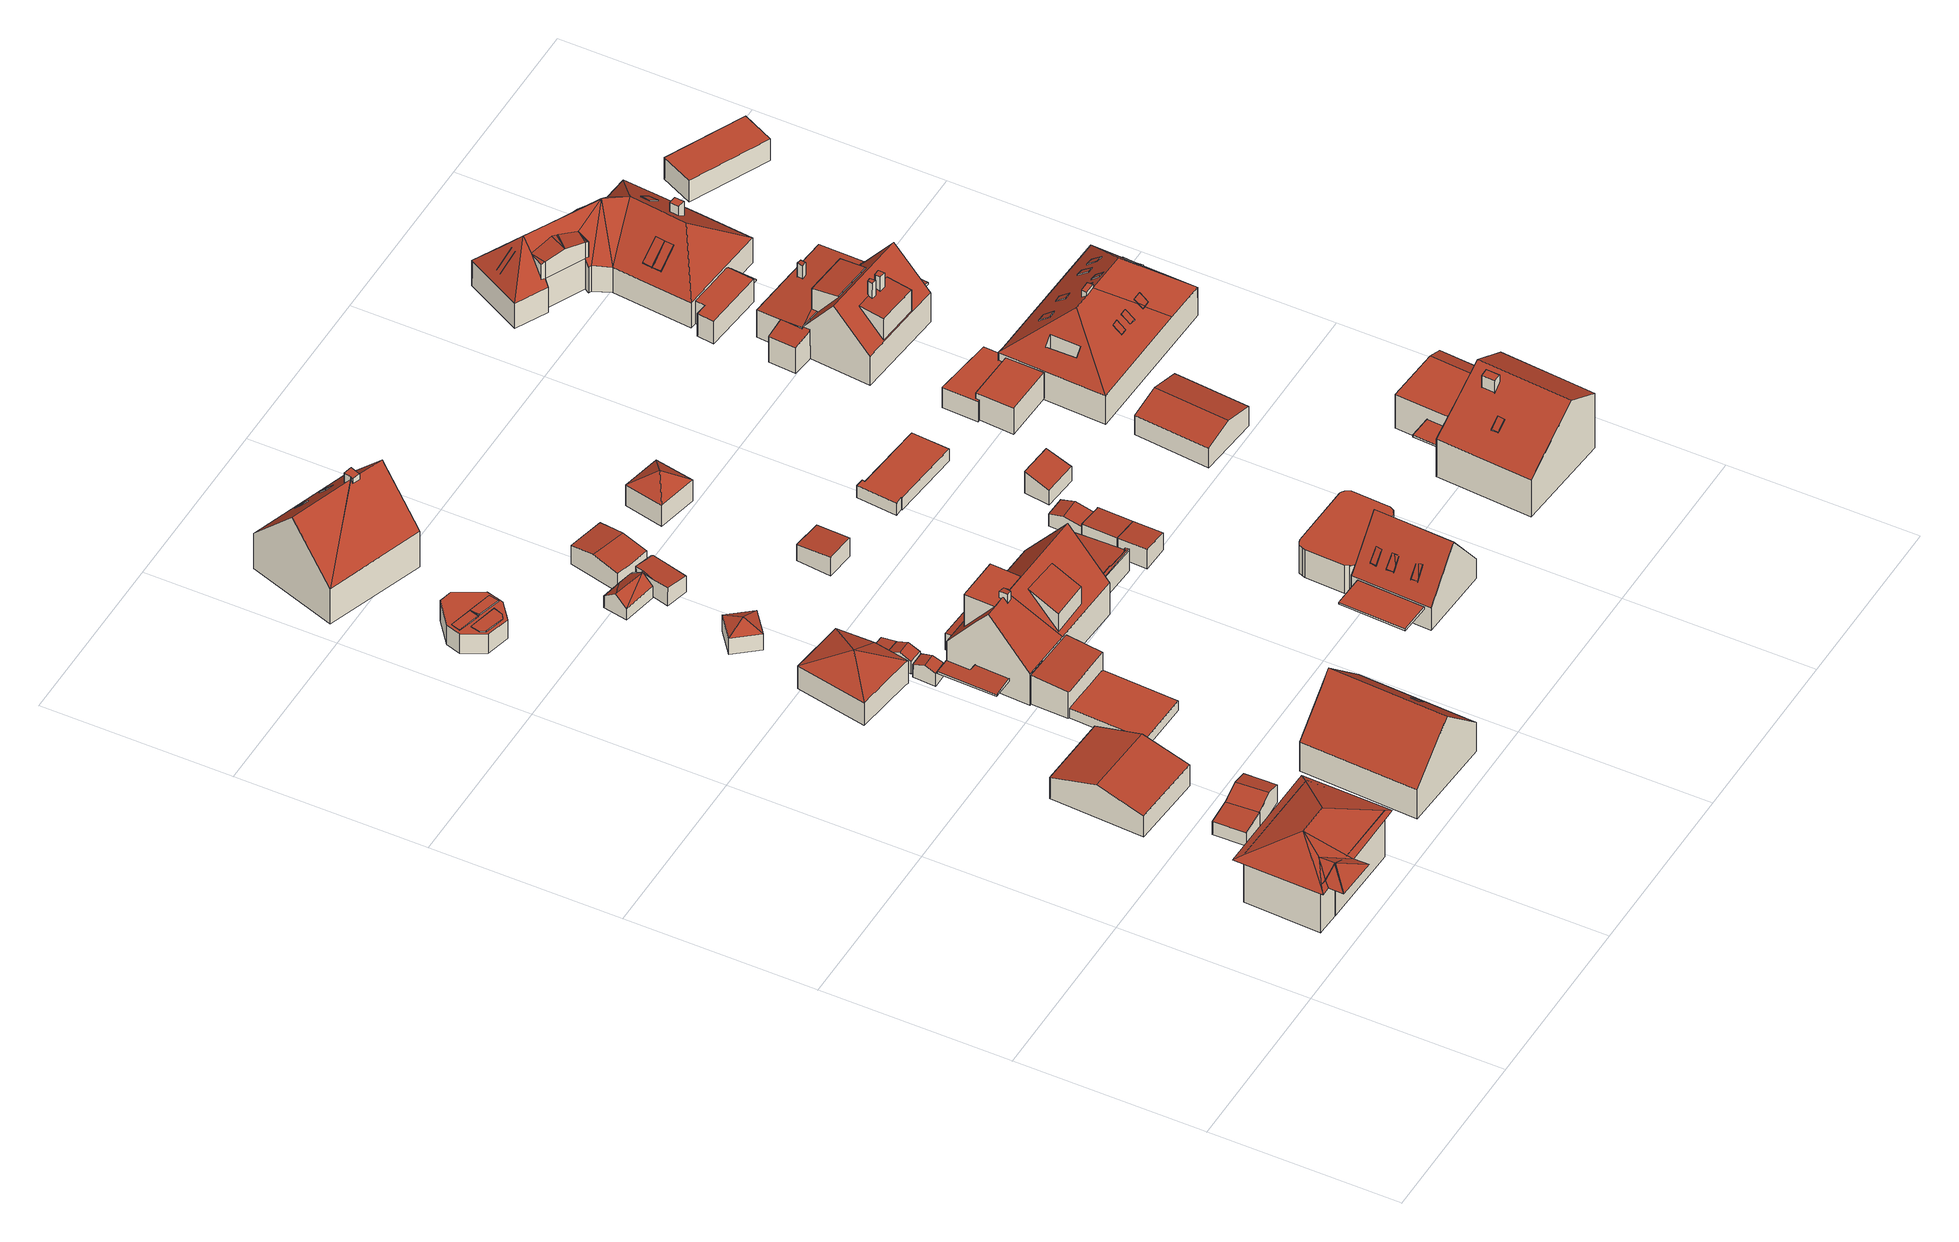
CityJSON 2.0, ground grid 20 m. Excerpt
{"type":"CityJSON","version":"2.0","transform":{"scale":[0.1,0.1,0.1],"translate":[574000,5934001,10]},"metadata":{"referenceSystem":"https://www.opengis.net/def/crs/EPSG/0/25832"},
"CityObjects":{
"building1":{"type":"Building","attributes":{"Grundfläche 2D":"94.009910","Grundhöhe NN":"10.911"},"geometry":[{"type":"Solid","lod":"3","boundaries":[[[[0,1,2,3,4]],[[5,6,7,2,1,0]],[[8,3,9,10,11,12]],[[0,4,3,8,12]],[[13,14,15]],[[12,11,10,14,13,15]],[[14,16,15]],[[16,17,18,12,15]],[[19,5,0,20,17,21,22]],[[20,0,12,18,17]],[[6,5,19,22,23,7]],[[24,25,19,26]],[[1,27,6,25,24,28]],[[4,1,28,29]],[[30,13,11,8,4,29,31]],[[30,32,15,13]],[[19,33,20,18,15,32,26]],[[32,30,31,29,28,24,26]],[[2,1,4,3]],[[7,6,27,1,2]],[[9,3,4]],[[11,10,9,8]],[[8,9,4]],[[13,14,10,11]],[[14,13,15,16]],[[18,17,16,15]],[[17,20,33,19,21]],[[17,18,20]],[[21,23,22]],[[23,21,19]],[[7,23,19,25,6]]]],"semantics":{"surfaces":[{"type":"RoofSurface"},{"type":"WallSurface"},{"type":"GroundSurface"}],"values":[[0,0,0,0,0,0,0,0,0,0,0,1,1,1,1,1,1,2,0,0,0,0,0,0,0,0,0,0,0,0,0]]}}]},
"building2":{"type":"Building","attributes":{"Grundfläche 2D":"8.746665","Grundhöhe NN":"11.347"},"geometry":[{"type":"Solid","lod":"3","boundaries":[[[[34,35,36,37]],[[38,39,37,36]],[[39,40,34,37]],[[40,41,35,34]],[[41,38,36,35]],[[41,40,39,38]]]],"semantics":{"surfaces":[{"type":"RoofSurface"},{"type":"WallSurface"},{"type":"GroundSurface"}],"values":[[0,1,1,1,1,2]]}}]},
"building3":{"type":"Building","attributes":{"Grundfläche 2D":"79.045095","Grundhöhe NN":"11.398"},"geometry":[{"type":"Solid","lod":"3","boundaries":[[[[42,43,44,45]],[[46,43,42,47]],[[45,44,48,49]],[[47,42,45,49,50]],[[46,47,50,51]],[[48,44,43,46,51]],[[49,48,51,50]]]],"semantics":{"surfaces":[{"type":"RoofSurface"},{"type":"WallSurface"},{"type":"GroundSurface"}],"values":[[0,0,1,1,1,1,2]]}}]},
"building4":{"type":"Building","attributes":{"Grundfläche 2D":"13.022776","Grundhöhe NN":"11.304"},"geometry":[{"type":"Solid","lod":"3","boundaries":[[[[52,53,54,55]],[[35,53,52,36]],[[55,54,56,57]],[[36,52,55,57,38]],[[35,36,38,41]],[[56,54,53,35,41]],[[38,57,56,41]]]],"semantics":{"surfaces":[{"type":"RoofSurface"},{"type":"WallSurface"},{"type":"GroundSurface"}],"values":[[0,0,1,1,1,1,2]]}}]},
"building5":{"type":"Building","attributes":{"Grundfläche 2D":"51.316892","Grundhöhe NN":"11.356"},"geometry":[{"type":"Solid","lod":"3","boundaries":[[[[58,59,60]],[[60,59,61]],[[62,63,59,58]],[[64,59,63]],[[61,59,64]],[[65,66,58,60]],[[66,67,68,63,62,58]],[[68,69,64,63]],[[69,70,61,64]],[[70,65,60,61]],[[68,67,66,65,70,69]]]],"semantics":{"surfaces":[{"type":"RoofSurface"},{"type":"WallSurface"},{"type":"GroundSurface"}],"values":[[0,0,0,0,0,1,1,1,1,1,2]]}}]},
"building6":{"type":"Building","attributes":{"Grundfläche 2D":"27.715482","Grundhöhe NN":"11.890"},"children":["building6-1","building6-2","building6-3"],"geometry":[{"type":"Solid","lod":"3","boundaries":[[[[71,72,73,74,75,76,77,78]],[[73,72,79,80]],[[74,73,80,81]],[[75,74,81,82]],[[76,75,82,83]],[[77,76,83,84]],[[78,77,84,85]],[[71,78,85,86]],[[72,71,86,79]],[[79,86,85,84,83,82,81,80]]]],"semantics":{"surfaces":[{"type":"RoofSurface"},{"type":"WallSurface"},{"type":"GroundSurface"}],"values":[[0,1,1,1,1,1,1,1,1,2]]}}]},
"building6-1":{"type":"BuildingInstallation","parents":["building6"],"geometry":[{"type":"MultiSurface","lod":"3","boundaries":[[[87,88,89,90,91,92]],[[93,90,89,94]],[[93,95,91,90]],[[92,91,95,96]],[[87,92,96,97]],[[88,87,97,98]],[[98,94,89,88]]],"semantics":{"surfaces":[{"type":"RoofSurface"},{"type":"WallSurface"}],"values":[0,1,1,1,1,1,1]}}]},
"building6-2":{"type":"BuildingInstallation","parents":["building6"],"geometry":[{"type":"MultiSurface","lod":"3","boundaries":[[[99,100,101,102]],[[103,100,99,104]],[[103,105,101,100]],[[105,106,102,101]],[[99,102,106,104]]],"semantics":{"surfaces":[{"type":"RoofSurface"},{"type":"WallSurface"}],"values":[0,1,1,1,1]}}]},
"building6-3":{"type":"BuildingInstallation","parents":["building6"],"geometry":[{"type":"MultiSurface","lod":"3","boundaries":[[[107,108,109,110]],[[111,112,108,107]],[[112,113,109,108]],[[110,109,113,114]],[[114,111,107,110]]],"semantics":{"surfaces":[{"type":"RoofSurface"},{"type":"WallSurface"}],"values":[0,1,1,1,1]}}]},
"building7":{"type":"Building","attributes":{"Grundfläche 2D":"129.349796","Grundhöhe NN":"10.798"},"children":["building7-1"],"geometry":[{"type":"Solid","lod":"3","boundaries":[[[[115,116,117,118]],[[119,115,118,120]],[[120,118,117,121,122]],[[119,120,122,123]],[[116,115,119,123,124]],[[117,116,124,121]],[[122,121,124,123]]]],"semantics":{"surfaces":[{"type":"RoofSurface"},{"type":"WallSurface"},{"type":"GroundSurface"}],"values":[[0,0,1,1,1,1,2]]}}]},
"building7-1":{"type":"BuildingInstallation","parents":["building7"],"geometry":[{"type":"MultiSurface","lod":"3","boundaries":[[[125,126,127,128]],[[128,127,129,130]],[[125,128,130,131]],[[126,125,131,132]],[[127,126,132,129]]],"semantics":{"surfaces":[{"type":"RoofSurface"},{"type":"WallSurface"}],"values":[0,1,1,1,1]}}]},
"building8":{"type":"Building","attributes":{"Grundfläche 2D":"71.525429","Grundhöhe NN":"11.243"},"geometry":[{"type":"Solid","lod":"3","boundaries":[[[[133,134,135,136]],[[137,138,139,140,141]],[[136,135,142,143]],[[133,136,143,144]],[[134,133,144,145]],[[139,138,146,147]],[[140,139,147,148]],[[145,149,137,141,140,148,142,135,134]],[[138,137,149,146]],[[144,143,142,148,147,146,149,145]]]],"semantics":{"surfaces":[{"type":"RoofSurface"},{"type":"WallSurface"},{"type":"GroundSurface"}],"values":[[0,0,1,1,1,1,1,1,1,2]]}}]},
"building9":{"type":"Building","attributes":{"Grundfläche 2D":"3.797041","Grundhöhe NN":"11.356"},"geometry":[{"type":"Solid","lod":"3","boundaries":[[[[150,151,152,153]],[[154,151,150,155]],[[153,152,156,157]],[[155,150,153,157,158]],[[154,155,158,159]],[[156,152,151,154,159]],[[157,156,159,158]]]],"semantics":{"surfaces":[{"type":"RoofSurface"},{"type":"WallSurface"},{"type":"GroundSurface"}],"values":[[0,0,1,1,1,1,2]]}}]},
"building10":{"type":"Building","attributes":{"Grundfläche 2D":"10.299222","Grundhöhe NN":"11.686"},"geometry":[{"type":"Solid","lod":"3","boundaries":[[[[160,161,162]],[[160,163,161]],[[160,162,164]],[[160,164,163]],[[165,166,162,161]],[[166,167,164,162]],[[167,168,163,164]],[[168,165,161,163]],[[168,167,166,165]]]],"semantics":{"surfaces":[{"type":"RoofSurface"},{"type":"WallSurface"},{"type":"GroundSurface"}],"values":[[0,0,0,0,1,1,1,1,2]]}}]},
"building11":{"type":"Building","attributes":{"Grundfläche 2D":"3.901084","Grundhöhe NN":"11.356"},"children":["building11-1"],"geometry":[{"type":"Solid","lod":"3","boundaries":[[[[169,170,171,172]],[[173,170,169,174]],[[172,171,175,176]],[[169,172,176,177,178,174]],[[177,179,180,173,174,178]],[[170,173,180,179,175,171]],[[177,176,175,179]]]],"semantics":{"surfaces":[{"type":"RoofSurface"},{"type":"WallSurface"},{"type":"GroundSurface"}],"values":[[0,0,1,1,1,1,2]]}}]},
"building11-1":{"type":"BuildingInstallation","parents":["building11"],"geometry":[{"type":"MultiSurface","lod":"3","boundaries":[[[181,173,174,182]],[[178,183,182,174]],[[183,184,181,182]],[[184,180,173,181]],[[180,178,174,173]],[[180,184,183,178]]],"semantics":{"surfaces":[{"type":"RoofSurface"},{"type":"WallSurface"},{"type":"OuterCeilingSurface"}],"values":[0,1,1,1,1,2]}}]},
"building12":{"type":"Building","attributes":{"Grundfläche 2D":"113.234910","Grundhöhe NN":"11.825"},"children":["building12-1","building12-2","building12-3","building12-4"],"geometry":[{"type":"Solid","lod":"3","boundaries":[[[[185,186,187,188,189,190]],[[191,190,189]],[[185,192,191,193,186]],[[190,191,192]],[[185,190,192]],[[191,189,188,194,195]],[[193,191,195,196]],[[187,186,193,196,197]],[[188,187,197,194]],[[195,194,197,196]]]],"semantics":{"surfaces":[{"type":"RoofSurface"},{"type":"WallSurface"},{"type":"GroundSurface"}],"values":[[0,0,0,0,0,1,1,1,1,2]]}}]},
"building12-1":{"type":"BuildingInstallation","parents":["building12"],"geometry":[{"type":"MultiSurface","lod":"3","boundaries":[[[198,199,200,201,202,203,204]],[[205,190,200,199]],[[200,190,192,201]],[[192,206,202,201]],[[207,203,202,206]],[[207,185,208,198,204,203]],[[205,199,198,208]]],"semantics":{"surfaces":[{"type":"RoofSurface"},{"type":"WallSurface"}],"values":[0,1,1,1,1,1,1]}}]},
"building12-2":{"type":"BuildingInstallation","parents":["building12"],"geometry":[{"type":"MultiSurface","lod":"3","boundaries":[[[209,210,211,212]],[[211,210,213,214]],[[209,212,215,216]],[[212,211,214,215]],[[210,209,216,213]]],"semantics":{"surfaces":[{"type":"RoofSurface"},{"type":"WallSurface"}],"values":[0,1,1,1,1]}}]},
"building12-3":{"type":"BuildingInstallation","parents":["building12"],"geometry":[{"type":"MultiSurface","lod":"3","boundaries":[[[217,218,219,220]],[[218,217,221,222]],[[220,219,223,224]],[[217,220,224,221]],[[219,218,222,223]]],"semantics":{"surfaces":[{"type":"RoofSurface"},{"type":"WallSurface"}],"values":[0,1,1,1,1]}}]},
"building12-4":{"type":"BuildingInstallation","parents":["building12"],"geometry":[{"type":"MultiSurface","lod":"3","boundaries":[[[225,226,227,228]],[[225,228,229,230]],[[225,230,231,226]],[[227,226,231,232]],[[228,227,232,229]],[[231,230,229,232]]],"semantics":{"surfaces":[{"type":"RoofSurface"},{"type":"WallSurface"},{"type":"OuterCeilingSurface"}],"values":[0,1,1,1,1,2]}}]},
"building13":{"type":"Building","attributes":{"Grundfläche 2D":"9.969108","Grundhöhe NN":"11.707"},"geometry":[{"type":"Solid","lod":"3","boundaries":[[[[233,234,235]],[[233,236,237,238,239]],[[239,234,233]],[[240,239,238]],[[241,237,236,233,235,242,243]],[[240,238,237,241,244]],[[234,239,240,244,245]],[[235,234,245,242]],[[241,243,242,245,244]]]],"semantics":{"surfaces":[{"type":"RoofSurface"},{"type":"WallSurface"},{"type":"GroundSurface"}],"values":[[0,0,0,0,1,1,1,1,2]]}}]},
"building14":{"type":"Building","attributes":{"Grundfläche 2D":"130.007426","Grundhöhe NN":"11.060"},"children":["building14-1","building14-2"],"geometry":[{"type":"MultiSurface","lod":"3","boundaries":[[[246,247,248,249,250,251,252,253]],[[254,255,256,257,258,259]],[[260,261,262,263,264,265,266]],[[263,267,268,269,264],[270,271,256,255,254,259]],[[272,273,274,275,260,266,265,264,250,264,269,268],[247,246,276,277,251,278,250]],[[279,280,281,282]],[[253,276,246]],[[278,251,250]],[[277,252,251]],[[253,252,277,276]],[[259,258,270]],[[271,257,256]],[[270,258,257,271]],[[283,267,263,262,261,284,285]],[[272,268,267,283,286]],[[281,287,288,274,273,272,286,289,282]],[[261,260,275,274,288,284]],[[279,282,289,290]],[[280,279,290,291]],[[281,280,291,287]],[[284,288,287,291,290,289,286,283,285]]],"semantics":{"surfaces":[{"type":"RoofSurface"},{"type":"WallSurface"},{"type":"GroundSurface"}],"values":[0,0,0,0,0,0,1,1,1,1,1,1,1,1,1,1,1,1,1,1,2]}}]},
"building14-1":{"type":"BuildingInstallation","parents":["building14"],"geometry":[{"type":"MultiSurface","lod":"3","boundaries":[[[292,293,294,295,296,297]],[[248,247,265,298,295,294,293]],[[298,299,296,295]],[[250,249,292,297,296,299,264]],[[293,292,249,248]]],"semantics":{"surfaces":[{"type":"RoofSurface"},{"type":"WallSurface"}],"values":[0,1,1,1,1]}}]},
"building14-2":{"type":"BuildingInstallation","parents":["building14"],"geometry":[{"type":"MultiSurface","lod":"3","boundaries":[[[300,301,302,303,304,305]],[[300,306,307,301]],[[302,301,307,308]],[[303,302,308,309]],[[304,303,309,310]],[[305,304,310,311]],[[300,305,311,306]],[[311,310,309,308,307,306]]],"semantics":{"surfaces":[{"type":"RoofSurface"},{"type":"WallSurface"},{"type":"OuterCeilingSurface"}],"values":[0,1,1,1,1,1,1,2]}}]},
"building15":{"type":"Building","attributes":{"Grundfläche 2D":"9.787791","Grundhöhe NN":"11.685"},"geometry":[{"type":"Solid","lod":"3","boundaries":[[[[312,313,314,315,316,317,318]],[[313,312,319]],[[318,317,316,320,321]],[[312,318,321,322]],[[319,312,322,323]],[[314,313,319,323,324]],[[315,314,324,325]],[[316,315,325,320]],[[323,322,321,320,325,324]]]],"semantics":{"surfaces":[{"type":"RoofSurface"},{"type":"WallSurface"},{"type":"GroundSurface"}],"values":[[0,0,1,1,1,1,1,1,2]]}}]},
"building16":{"type":"Building","attributes":{"Grundfläche 2D":"22.720652","Grundhöhe NN":"11.797"},"geometry":[{"type":"Solid","lod":"3","boundaries":[[[[326,327,328,329]],[[330,331,326,329,332]],[[332,329,328,333,334]],[[331,330,332,334,335]],[[327,326,331,335,336]],[[328,327,336,333]],[[334,333,336,335]]]],"semantics":{"surfaces":[{"type":"RoofSurface"},{"type":"WallSurface"},{"type":"GroundSurface"}],"values":[[0,0,1,1,1,1,2]]}}]},
"building17":{"type":"Building","attributes":{"Grundfläche 2D":"11.395812","Grundhöhe NN":"11.336"},"geometry":[{"type":"Solid","lod":"3","boundaries":[[[[337,338,339,340]],[[341,342,340,339]],[[342,343,337,340]],[[343,344,338,337]],[[344,341,339,338]],[[344,343,342,341]]]],"semantics":{"surfaces":[{"type":"RoofSurface"},{"type":"WallSurface"},{"type":"GroundSurface"}],"values":[[0,1,1,1,1,2]]}}]},
"building18":{"type":"Building","attributes":{"Grundfläche 2D":"38.489683","Grundhöhe NN":"10.845"},"children":["building18-1"],"geometry":[{"type":"Solid","lod":"3","boundaries":[[[[345,346,347,348,349,350]],[[347,346,345,351,352]],[[348,347,352,353]],[[350,349,348,353,354]],[[345,350,354,351]],[[353,352,351,354]]]],"semantics":{"surfaces":[{"type":"RoofSurface"},{"type":"WallSurface"},{"type":"GroundSurface"}],"values":[[0,1,1,1,1,2]]}}]},
"building18-1":{"type":"BuildingInstallation","parents":["building18"],"geometry":[{"type":"MultiSurface","lod":"3","boundaries":[[[355,356,357,358,359,360,361,362]],[[349,363,362,361]],[[346,347,359,358]],[[348,360,359,347]],[[348,349,361,360]],[[355,362,363,364]],[[356,355,364,365]],[[365,366,357,356]],[[358,357,366,346]]],"semantics":{"surfaces":[{"type":"RoofSurface"},{"type":"WallSurface"}],"values":[0,1,1,1,1,1,1,1,1]}}]},
"building19":{"type":"Building","attributes":{"Grundfläche 2D":"18.846548","Grundhöhe NN":"11.456"},"geometry":[{"type":"Solid","lod":"3","boundaries":[[[[367,368,369]],[[367,370,368]],[[367,369,371]],[[367,371,370]],[[372,373,369,368]],[[373,374,371,369]],[[374,375,370,371]],[[375,372,368,370]],[[375,374,373,372]]]],"semantics":{"surfaces":[{"type":"RoofSurface"},{"type":"WallSurface"},{"type":"GroundSurface"}],"values":[[0,0,0,0,1,1,1,1,2]]}}]},
"building20":{"type":"Building","attributes":{"Grundfläche 2D":"8.927955","Grundhöhe NN":"10.642"},"geometry":[{"type":"Solid","lod":"3","boundaries":[[[[376,377,378,379]],[[380,381,379,378]],[[381,382,376,379]],[[382,383,377,376]],[[383,380,378,377]],[[383,382,381,380]]]],"semantics":{"surfaces":[{"type":"RoofSurface"},{"type":"WallSurface"},{"type":"GroundSurface"}],"values":[[0,1,1,1,1,2]]}}]},
"building21":{"type":"Building","attributes":{"Grundfläche 2D":"120.732809","Grundhöhe NN":"10.463"},"children":["building21-1","building21-2","building21-3","building21-4"],"geometry":[{"type":"Solid","lod":"3","boundaries":[[[[384,385,386,387,388]],[[389,390,391,388,387,392]],[[393,394,395,396,391,397,398,399,400,401,402,403,404,405,406,407,408,409,410,411,412,413,414,415]],[[386,385,416,417]],[[392,387,386,417,418]],[[389,392,418,419]],[[389,419,420,390]],[[391,396,421,416,385,384,388]],[[396,395,422,421]],[[395,394,393,423,424,422]],[[393,415,425,423]],[[390,397,391]],[[399,398,397,390,420,426,427]],[[400,399,427,428]],[[401,400,428,429]],[[402,401,429,430]],[[403,402,430,431]],[[404,403,431,432]],[[405,404,432,433]],[[406,405,433,434]],[[407,406,434,435]],[[408,407,435,436]],[[409,408,436,437]],[[410,409,437,438]],[[411,410,438,439]],[[412,411,439,440]],[[413,412,440,441]],[[414,413,441,442]],[[415,414,442,425]],[[422,424,423,425,442,441,440,439,438,437,436,435,434,433,432,431,430,429,428,427,426,420,419,418,417,416,421]]]],"semantics":{"surfaces":[{"type":"RoofSurface"},{"type":"WallSurface"},{"type":"GroundSurface"}],"values":[[0,0,0,1,1,1,1,1,1,1,1,1,1,1,1,1,1,1,1,1,1,1,1,1,1,1,1,1,1,2]]}}]},
"building21-1":{"type":"BuildingInstallation","parents":["building21"],"geometry":[{"type":"MultiSurface","lod":"3","boundaries":[[[443,444,445,446]],[[447,448,446,445]],[[443,446,448,449]],[[449,450,444,443]],[[445,444,450,447]]],"semantics":{"surfaces":[{"type":"RoofSurface"},{"type":"WallSurface"}],"values":[0,1,1,1,1]}}]},
"building21-2":{"type":"BuildingInstallation","parents":["building21"],"geometry":[{"type":"MultiSurface","lod":"3","boundaries":[[[451,452,453,454]],[[451,454,455,456]],[[454,453,457,455]],[[452,451,456,458]],[[453,452,458,457]]],"semantics":{"surfaces":[{"type":"RoofSurface"},{"type":"WallSurface"}],"values":[0,1,1,1,1]}}]},
"building21-3":{"type":"BuildingInstallation","parents":["building21"],"geometry":[{"type":"MultiSurface","lod":"3","boundaries":[[[459,460,461,462]],[[462,461,463,464]],[[461,460,465,463]],[[459,462,464,466]],[[460,459,466,465]]],"semantics":{"surfaces":[{"type":"RoofSurface"},{"type":"WallSurface"}],"values":[0,1,1,1,1]}}]},
"building21-4":{"type":"BuildingInstallation","parents":["building21"],"geometry":[{"type":"MultiSurface","lod":"3","boundaries":[[[467,468,469,470]],[[471,472,470,469]],[[472,473,467,470]],[[473,474,468,467]],[[474,471,469,468]],[[474,473,472,471]]],"semantics":{"surfaces":[{"type":"RoofSurface"},{"type":"WallSurface"},{"type":"OuterCeilingSurface"}],"values":[0,1,1,1,1,2]}}]},
"building22":{"type":"Building","attributes":{"Grundfläche 2D":"10.845125","Grundhöhe NN":"10.613"},"geometry":[{"type":"Solid","lod":"3","boundaries":[[[[475,379,378,476,477,478]],[[479,381,379,475]],[[381,380,378,379]],[[380,480,476,378]],[[477,476,480,481,482,479,475,478]],[[482,481,480,380,381,479]]]],"semantics":{"surfaces":[{"type":"RoofSurface"},{"type":"WallSurface"},{"type":"GroundSurface"}],"values":[[0,1,1,1,1,2]]}}]},
"building23":{"type":"Building","attributes":{"Grundfläche 2D":"8.270813","Grundhöhe NN":"10.678"},"geometry":[{"type":"Solid","lod":"3","boundaries":[[[[483,484,485,486]],[[487,483,486,488]],[[489,488,486,485,490,491]],[[487,488,489,492]],[[484,483,487,492,493]],[[485,484,493,490]],[[492,489,491,490,493]]]],"semantics":{"surfaces":[{"type":"RoofSurface"},{"type":"WallSurface"},{"type":"GroundSurface"}],"values":[[0,0,1,1,1,1,2]]}}]},
"building24":{"type":"Building","attributes":{"Grundfläche 2D":"34.702596","Grundhöhe NN":"10.113"},"geometry":[{"type":"Solid","lod":"3","boundaries":[[[[494,495,496,497,498,499,500,501]],[[502,503,500,499]],[[503,504,501,500]],[[504,505,494,501]],[[505,506,495,494]],[[506,507,496,495]],[[507,508,497,496]],[[508,509,498,497]],[[509,502,499,498]],[[502,509,508,507,506,505,504,503]]]],"semantics":{"surfaces":[{"type":"RoofSurface"},{"type":"WallSurface"},{"type":"GroundSurface"}],"values":[[0,1,1,1,1,1,1,1,1,2]]}}]},
"building25":{"type":"Building","attributes":{"Grundfläche 2D":"9.830788","Grundhöhe NN":"10.354"},"geometry":[{"type":"Solid","lod":"3","boundaries":[[[[510,511,512,513]],[[514,515,513,512]],[[515,516,510,513]],[[516,517,511,510]],[[517,514,512,511]],[[517,516,515,514]]]],"semantics":{"surfaces":[{"type":"RoofSurface"},{"type":"WallSurface"},{"type":"GroundSurface"}],"values":[[0,1,1,1,1,2]]}}]},
"building26":{"type":"Building","attributes":{"Grundfläche 2D":"53.389356","Grundhöhe NN":"10.326"},"geometry":[{"type":"Solid","lod":"3","boundaries":[[[[518,519,520,521]],[[522,518,521,523]],[[523,521,520,524,525]],[[522,523,525,526]],[[519,518,522,526,527]],[[520,519,527,524]],[[525,524,527,526]]]],"semantics":{"surfaces":[{"type":"RoofSurface"},{"type":"WallSurface"},{"type":"GroundSurface"}],"values":[[0,0,1,1,1,1,2]]}}]},
"building27":{"type":"Building","attributes":{"Grundfläche 2D":"41.915639","Grundhöhe NN":"10.524"},"geometry":[{"type":"Solid","lod":"3","boundaries":[[[[528,529,530,531]],[[532,533,534,535,536,537,538,539]],[[528,540,541,537,529]],[[529,537,536,530]],[[542,531,530,536,535,543]],[[528,531,542,540]],[[538,537,541,544]],[[539,538,544,545]],[[532,539,545,546]],[[533,532,546,547]],[[534,533,547,548]],[[535,534,548,543]],[[541,540,542,543,548,547,546,545,544]]]],"semantics":{"surfaces":[{"type":"RoofSurface"},{"type":"WallSurface"},{"type":"GroundSurface"}],"values":[[0,0,1,1,1,1,1,1,1,1,1,1,2]]}}]},
"building28":{"type":"Building","attributes":{"Grundfläche 2D":"149.587282","Grundhöhe NN":"10.616"},"children":["building28-1","building28-2","building28-3","building28-4","building28-5"],"geometry":[{"type":"Solid","lod":"3","boundaries":[[[[549,550,551,552]],[[553,554,555,552,551]],[[556,557,558,559]],[[560,550,549,561,562]],[[563,564,565,554,553,551,550,560,562]],[[555,554,565,566]],[[561,549,552,555,566]],[[557,556,567,568,564,563,569]],[[570,571,558,557,569,563]],[[558,571,570,572,559]],[[568,567,556,559,572,564]],[[563,562,561,566,565,564,572,570]]]],"semantics":{"surfaces":[{"type":"RoofSurface"},{"type":"WallSurface"},{"type":"GroundSurface"}],"values":[[0,0,0,1,1,1,1,1,1,1,1,2]]}}]},
"building28-1":{"type":"BuildingInstallation","parents":["building28"],"geometry":[{"type":"MultiSurface","lod":"3","boundaries":[[[573,574,575,576]],[[576,575,577,578]],[[573,576,578,579]],[[574,573,579,580]],[[575,574,580,577]]],"semantics":{"surfaces":[{"type":"RoofSurface"},{"type":"WallSurface"}],"values":[0,1,1,1,1]}}]},
"building28-2":{"type":"BuildingInstallation","parents":["building28"],"geometry":[{"type":"MultiSurface","lod":"3","boundaries":[[[581,582,583,584]],[[582,581,585,586]],[[584,583,587,588]],[[581,584,588,585]],[[583,582,586,587]]],"semantics":{"surfaces":[{"type":"RoofSurface"},{"type":"WallSurface"}],"values":[0,1,1,1,1]}}]},
"building28-3":{"type":"BuildingInstallation","parents":["building28"],"geometry":[{"type":"MultiSurface","lod":"3","boundaries":[[[589,590,591,592]],[[593,594,592,591]],[[594,595,589,592]],[[595,596,590,589]],[[596,593,591,590]],[[596,595,594,593]]],"semantics":{"surfaces":[{"type":"RoofSurface"},{"type":"WallSurface"},{"type":"OuterCeilingSurface"}],"values":[0,1,1,1,1,2]}}]},
"building28-4":{"type":"BuildingInstallation","parents":["building28"],"geometry":[{"type":"MultiSurface","lod":"3","boundaries":[[[597,598,558,557,560]],[[597,560,557,569,599]],[[598,597,599,600]],[[600,571,558,598]],[[558,571,569,557]],[[599,569,571,600]]],"semantics":{"surfaces":[{"type":"RoofSurface"},{"type":"WallSurface"},{"type":"OuterCeilingSurface"}],"values":[0,1,1,1,1,2]}}]},
"building28-5":{"type":"BuildingInstallation","parents":["building28"],"geometry":[{"type":"MultiSurface","lod":"3","boundaries":[[[601,567,602,603]],[[604,605,603,602]],[[605,606,601,603]],[[606,568,567,601]],[[568,604,602,567]],[[568,606,605,604]]],"semantics":{"surfaces":[{"type":"RoofSurface"},{"type":"WallSurface"},{"type":"OuterCeilingSurface"}],"values":[0,1,1,1,1,2]}}]},
"building29":{"type":"Building","attributes":{"Grundfläche 2D":"129.230472","Grundhöhe NN":"10.506"},"children":["building29-1","building29-2","building29-3","building29-4"],"geometry":[{"type":"MultiSurface","lod":"3","boundaries":[[[607,608,609,610]],[[611,612,613,614,615,616,617,618,619,620,621,622]],[[623,624,625,626,627],[628,629,611,622,619,618,615,614,630,631]],[[632,633,634,627,626,635,636,637,638]],[[639,640,641]],[[642,643,644,645,640,639,646,647,648]],[[649,645,644]],[[650,634,651,642,652,653,654]],[[608,607,645,649,633,632]],[[632,638,609,608]],[[609,638,637,641,640,610]],[[640,645,607,610]],[[614,613,630]],[[612,611,629,628]],[[631,630,613,612,628]],[[623,627,634,650,655,656]],[[625,624,623,656,657]],[[658,659,636,635,626,625,657]],[[652,642,660,661]],[[653,652,661,662]],[[655,650,654,653,662,663]],[[664,646,639,641,637,636,659]],[[647,646,664,665]],[[648,647,665,666]],[[642,651,643]],[[660,642,648,666]],[[633,649,644,643,651,634]],[[662,661,660,666,665,664,659,658,657,656,655,663]]],"semantics":{"surfaces":[{"type":"RoofSurface"},{"type":"WallSurface"},{"type":"GroundSurface"}],"values":[0,0,0,0,0,0,0,0,1,1,1,1,1,1,1,1,1,1,1,1,1,1,1,1,1,1,1,2]}}]},
"building29-1":{"type":"BuildingInstallation","parents":["building29"],"geometry":[{"type":"MultiSurface","lod":"3","boundaries":[[[667,668,669,670]],[[621,670,669,671,622]],[[667,670,621,620]],[[672,668,667,620,619]],[[672,671,669,668]]],"semantics":{"surfaces":[{"type":"RoofSurface"},{"type":"WallSurface"}],"values":[0,1,1,1,1]}}]},
"building29-2":{"type":"BuildingInstallation","parents":["building29"],"geometry":[{"type":"MultiSurface","lod":"3","boundaries":[[[673,674,675,676]],[[677,678,676,675]],[[617,673,676,678,618]],[[674,673,617,616]],[[677,675,674,616,615]]],"semantics":{"surfaces":[{"type":"RoofSurface"},{"type":"WallSurface"}],"values":[0,1,1,1,1]}}]},
"building29-3":{"type":"BuildingInstallation","parents":["building29"],"geometry":[{"type":"MultiSurface","lod":"3","boundaries":[[[679,680,681,682]],[[683,684,682,681]],[[679,682,684,685]],[[685,686,680,679]],[[681,680,686,683]]],"semantics":{"surfaces":[{"type":"RoofSurface"},{"type":"WallSurface"}],"values":[0,1,1,1,1]}}]},
"building29-4":{"type":"BuildingInstallation","parents":["building29"],"geometry":[{"type":"MultiSurface","lod":"3","boundaries":[[[687,688,635,689]],[[690,689,635,691]],[[687,689,690,692]],[[688,687,692,693]],[[688,693,691,635]],[[690,691,693,692]]],"semantics":{"surfaces":[{"type":"RoofSurface"},{"type":"WallSurface"},{"type":"OuterCeilingSurface"}],"values":[0,1,1,1,1,2]}}]},
"building30":{"type":"Building","attributes":{"Grundfläche 2D":"226.109608","Grundhöhe NN":"10.697"},"children":["building30-1","building30-2","building30-3","building30-4","building30-5","building30-6","building30-7","building30-8","building30-9"],"geometry":[{"type":"Solid","lod":"3","boundaries":[[[[694,695,696]],[[697,698,695,699]],[[699,700,697]],[[695,698,696]],[[700,701,697]],[[702,697,701,703]],[[702,703,704]],[[705,706,703,707,708,709]],[[703,701,700,699,695,710,711,707]],[[712,713,714,715,710,695,716]],[[717,710,715]],[[717,718,719,720]],[[717,720,710]],[[721,722,720,719,723]],[[710,720,724]],[[723,719,718]],[[724,720,722]],[[724,725,726,707,711,710]],[[708,707,726]],[[727,728,729,730,731,732]],[[716,695,694]],[[704,703,706]],[[706,705,702,704]],[[705,713,698,697,702]],[[713,712,716,694,696,698]],[[722,721,723,733,734]],[[735,736,729,728,737,738]],[[713,705,739,740]],[[714,713,740,741]],[[715,714,741,742]],[[717,715,742,743]],[[718,717,743,744]],[[730,729,736,735,733,723,718,744,745]],[[724,722,734,746]],[[726,725,724,746,747]],[[708,726,747,748]],[[709,708,748,749]],[[705,709,749,739]],[[731,730,745,750]],[[732,731,750,751]],[[727,732,751,752]],[[727,752,738,737,728]],[[745,744,743,742,741,740,739,749,748,747,746,734,733,735,738,752,751,750]]]],"semantics":{"surfaces":[{"type":"RoofSurface"},{"type":"WallSurface"},{"type":"GroundSurface"}],"values":[[0,0,0,0,0,0,0,0,0,0,0,0,0,0,0,0,0,0,0,0,1,1,1,1,1,1,1,1,1,1,1,1,1,1,1,1,1,1,1,1,1,1,2]]}}]},
"building30-1":{"type":"BuildingInstallation","parents":["building30"],"geometry":[{"type":"MultiSurface","lod":"3","boundaries":[[[753,754,755,756]],[[756,755,757,758]],[[753,756,758,759]],[[754,753,759,760]],[[755,754,760,757]]],"semantics":{"surfaces":[{"type":"RoofSurface"},{"type":"WallSurface"}],"values":[0,1,1,1,1]}}]},
"building30-2":{"type":"BuildingInstallation","parents":["building30"],"geometry":[{"type":"MultiSurface","lod":"3","boundaries":[[[761,762,763,764]],[[764,763,765,766]],[[766,767,761,764]],[[767,768,762,761]],[[763,762,768,765]]],"semantics":{"surfaces":[{"type":"RoofSurface"},{"type":"WallSurface"}],"values":[0,1,1,1,1]}}]},
"building30-3":{"type":"BuildingInstallation","parents":["building30"],"geometry":[{"type":"MultiSurface","lod":"3","boundaries":[[[769,770,756,771]],[[769,771,772,773]],[[771,756,758,772]],[[770,769,773,774]],[[756,770,774,758]]],"semantics":{"surfaces":[{"type":"RoofSurface"},{"type":"WallSurface"}],"values":[0,1,1,1,1]}}]},
"building30-4":{"type":"BuildingInstallation","parents":["building30"],"geometry":[{"type":"MultiSurface","lod":"3","boundaries":[[[775,776,777,778,779,780]],[[778,781,782,779]],[[780,779,782,783]],[[783,784,785,776,775,780]],[[785,786,781,778,777,776]]],"semantics":{"surfaces":[{"type":"RoofSurface"},{"type":"WallSurface"}],"values":[0,1,1,1,1]}}]},
"building30-5":{"type":"BuildingInstallation","parents":["building30"],"geometry":[{"type":"MultiSurface","lod":"3","boundaries":[[[787,788,789,790]],[[790,789,791,792]],[[787,790,792,793]],[[788,787,793,794]],[[789,788,794,791]]],"semantics":{"surfaces":[{"type":"RoofSurface"},{"type":"WallSurface"}],"values":[0,1,1,1,1]}}]},
"building30-6":{"type":"BuildingInstallation","parents":["building30"],"geometry":[{"type":"MultiSurface","lod":"3","boundaries":[[[795,796,797,798]],[[795,798,799,800]],[[801,799,798,797]],[[800,802,796,795]],[[797,796,802,801]]],"semantics":{"surfaces":[{"type":"RoofSurface"},{"type":"WallSurface"}],"values":[0,1,1,1,1]}}]},
"building30-7":{"type":"BuildingInstallation","parents":["building30"],"geometry":[{"type":"MultiSurface","lod":"3","boundaries":[[[803,804,805,806,807]],[[808,804,803,807,809,810]],[[811,805,804,808,812]],[[811,813,806,805]],[[813,809,807,806]]],"semantics":{"surfaces":[{"type":"RoofSurface"},{"type":"WallSurface"}],"values":[0,1,1,1,1]}}]},
"building30-8":{"type":"BuildingInstallation","parents":["building30"],"geometry":[{"type":"MultiSurface","lod":"3","boundaries":[[[814,815,816,817]],[[816,818,819,817]],[[814,817,819,820]],[[815,814,820,821]],[[816,815,821,818]],[[821,820,819,818]]],"semantics":{"surfaces":[{"type":"RoofSurface"},{"type":"WallSurface"},{"type":"OuterCeilingSurface"}],"values":[0,1,1,1,1,2]}}]},
"building30-9":{"type":"BuildingInstallation","parents":["building30"],"geometry":[{"type":"MultiSurface","lod":"3","boundaries":[[[729,728,822,823]],[[823,822,824,825]],[[729,823,825,736]],[[729,736,737,728]],[[822,728,737,824]],[[737,736,825,824]]],"semantics":{"surfaces":[{"type":"RoofSurface"},{"type":"WallSurface"},{"type":"OuterCeilingSurface"}],"values":[0,1,1,1,1,2]}}]},
"building31":{"type":"Building","attributes":{"Grundfläche 2D":"186.793776","Grundhöhe NN":"10.369"},"children":["building31-1","building31-2","building31-3","building31-4","building31-5","building31-6","building31-7","building31-8","building31-9","building31-10","building31-11","building31-12","building31-13"],"geometry":[{"type":"MultiSurface","lod":"3","boundaries":[[[826,827,828]],[[829,830,829,827,826,831,832,833,834]],[[835,836,837,838,829,834,833]],[[838,829,838,837]],[[837,838,837,836]],[[829,838,837,836,828,827]],[[833,832,835],[839,840,841,842]],[[826,828,843,844]],[[832,831,826,844,845]],[[835,832,845,846]],[[828,836,835,846,843]],[[845,844,843,846]]],"semantics":{"surfaces":[{"type":"RoofSurface"},{"type":"WallSurface"},{"type":"GroundSurface"}],"values":[0,0,0,0,0,0,0,1,1,1,1,2]}}]},
"building31-1":{"type":"BuildingInstallation","parents":["building31"],"geometry":[{"type":"MultiSurface","lod":"3","boundaries":[[[847,848,849,850]],[[848,847,851,852]],[[849,848,852,853]],[[850,849,853,854]],[[847,850,854,851]]],"semantics":{"surfaces":[{"type":"RoofSurface"},{"type":"WallSurface"}],"values":[0,1,1,1,1]}}]},
"building31-2":{"type":"BuildingInstallation","parents":["building31"],"geometry":[{"type":"MultiSurface","lod":"3","boundaries":[[[855,856,857,858,859]],[[855,859,860]],[[858,857,861,862]],[[863,837,855,860]],[[856,855,837,864]],[[859,858,862,838]],[[860,859,838,863]],[[857,856,864,861]]],"semantics":{"surfaces":[{"type":"RoofSurface"},{"type":"WallSurface"}],"values":[0,0,1,1,1,1,1,1]}}]},
"building31-3":{"type":"BuildingInstallation","parents":["building31"],"geometry":[{"type":"MultiSurface","lod":"3","boundaries":[[[865,866,867,868]],[[869,870,865,868]],[[870,871,866,865]],[[871,872,867,866]]],"semantics":{"surfaces":[{"type":"RoofSurface"},{"type":"WallSurface"}],"values":[0,1,1,1]}}]},
"building31-4":{"type":"BuildingInstallation","parents":["building31"],"geometry":[{"type":"MultiSurface","lod":"3","boundaries":[[[873,874,875,876]],[[877,878,874,873]],[[875,874,878,879]],[[876,875,879,880]],[[880,877,873,876]]],"semantics":{"surfaces":[{"type":"RoofSurface"},{"type":"WallSurface"}],"values":[0,1,1,1,1]}}]},
"building31-5":{"type":"BuildingInstallation","parents":["building31"],"geometry":[{"type":"MultiSurface","lod":"3","boundaries":[[[881,882,883,884]],[[885,834,881,884]],[[834,829,882,881]],[[883,882,829,886]],[[884,883,886,885]]],"semantics":{"surfaces":[{"type":"RoofSurface"},{"type":"WallSurface"}],"values":[0,1,1,1,1]}}]},
"building31-6":{"type":"BuildingInstallation","parents":["building31"],"geometry":[{"type":"MultiSurface","lod":"3","boundaries":[[[887,888,889,890]],[[888,887,891,892]],[[890,889,893,894]],[[887,890,894,891]],[[889,888,892,893]]],"semantics":{"surfaces":[{"type":"RoofSurface"},{"type":"WallSurface"}],"values":[0,1,1,1,1]}}]},
"building31-7":{"type":"BuildingInstallation","parents":["building31"],"geometry":[{"type":"MultiSurface","lod":"3","boundaries":[[[895,896,897,898]],[[898,897,899,900]],[[900,901,895,898]],[[901,902,896,895]],[[897,896,902,899]]],"semantics":{"surfaces":[{"type":"RoofSurface"},{"type":"WallSurface"}],"values":[0,1,1,1,1]}}]},
"building31-8":{"type":"BuildingInstallation","parents":["building31"],"geometry":[{"type":"MultiSurface","lod":"3","boundaries":[[[903,904,905,906]],[[903,906,907,908]],[[906,905,909,907]],[[904,903,908,910]],[[905,904,910,909]]],"semantics":{"surfaces":[{"type":"RoofSurface"},{"type":"WallSurface"}],"values":[0,1,1,1,1]}}]},
"building31-9":{"type":"BuildingInstallation","parents":["building31"],"geometry":[{"type":"MultiSurface","lod":"3","boundaries":[[[911,912,913,914]],[[911,914,915,916]],[[914,913,917,915]],[[912,911,916,918]],[[913,912,918,917]]],"semantics":{"surfaces":[{"type":"RoofSurface"},{"type":"WallSurface"}],"values":[0,1,1,1,1]}}]},
"building31-10":{"type":"BuildingInstallation","parents":["building31"],"geometry":[{"type":"MultiSurface","lod":"3","boundaries":[[[868,867,919,920]],[[921,922,920,919]],[[872,921,919,867]],[[922,869,868,920]]],"semantics":{"surfaces":[{"type":"RoofSurface"},{"type":"WallSurface"}],"values":[0,1,1,1]}}]},
"building31-11":{"type":"BuildingInstallation","parents":["building31"],"geometry":[{"type":"MultiSurface","lod":"3","boundaries":[[[923,924,925,926]],[[839,842,924,923]],[[925,924,842,841]],[[841,840,926,925]],[[923,926,840,839]]],"semantics":{"surfaces":[{"type":"RoofSurface"},{"type":"WallSurface"}],"values":[0,1,1,1,1]}}]},
"building31-12":{"type":"BuildingInstallation","parents":["building31"],"geometry":[{"type":"MultiSurface","lod":"3","boundaries":[[[927,928,929,930]],[[929,928,931,932]],[[928,927,933,931]],[[930,929,932,934]],[[927,930,934,933]]],"semantics":{"surfaces":[{"type":"RoofSurface"},{"type":"WallSurface"}],"values":[0,1,1,1,1]}}]},
"building31-13":{"type":"BuildingInstallation","parents":["building31"],"geometry":[{"type":"MultiSurface","lod":"3","boundaries":[[[935,936,937,938,939,940]],[[937,936,935,941,830,942]],[[940,939,943,944]],[[944,941,935,940]],[[939,938,937,942,943]]],"semantics":{"surfaces":[{"type":"RoofSurface"},{"type":"WallSurface"}],"values":[0,1,1,1,1]}}]},
"building32":{"type":"Building","attributes":{"Grundfläche 2D":"34.845828","Grundhöhe NN":"10.293"},"geometry":[{"type":"Solid","lod":"3","boundaries":[[[[945,946,947,948]],[[949,950,948,947]],[[950,951,945,948]],[[951,952,946,945]],[[952,949,947,946]],[[952,951,950,949]]]],"semantics":{"surfaces":[{"type":"RoofSurface"},{"type":"WallSurface"},{"type":"GroundSurface"}],"values":[[0,1,1,1,1,2]]}}]}
},
"vertices":[
[115,69,84],[77,110,68],[69,117,65],[67,23,65],[74,29,67],[150,68,84],[189,106,68],[197,114,65],[76,29,67],[73,23,65],[77,23,65],[83,29,67],[100,45,75],[99,28,75],[77,7,65],[100,28,75],[122,5,65],[122,21,65],[117,27,67],[190,25,67],[121,27,67],[189,20,65],[195,20,65],[195,25,65],[192,106,9],[192,106,67],[190,25,9],[183,106,68],[77,110,9],[74,29,9],[99,28,9],[76,29,9],[100,28,9],[125,27,67],
[140,141,29],[166,141,33],[164,175,33],[139,175,29],[164,175,13],[139,175,13],[140,141,13],[166,141,13],
[188,273,54],[109,278,54],[106,228,40],[185,223,40],[111,327,40],[190,323,40],[106,228,14],[185,223,14],[190,323,14],[111,327,14],
[185,176,40],[187,142,40],[204,143,35],[203,177,35],[204,143,13],[203,177,13],
[117,521,42],[161,555,56],[132,597,42],[192,590,42],[182,513,42],[185,512,42],[192,550,42],[132,597,14],[117,521,14],[182,513,14],[185,512,14],[192,550,14],[192,590,14],
[29,903,43],[24,887,43],[36,864,43],[62,858,42],[81,873,42],[85,891,43],[69,920,43],[54,923,44],[24,887,19],[36,864,19],[62,858,19],[81,873,19],[85,891,19],[69,920,19],[54,923,19],[29,903,19],
[60,862,43],[65,865,43],[68,875,44],[37,882,44],[35,872,44],[38,867,44],[37,882,43],[68,875,43],[35,872,43],[38,867,43],[60,862,42],[65,865,42],
[28,889,44],[52,883,44],[55,893,44],[31,899,44],[52,883,43],[28,889,43],[55,893,43],[31,899,43],
[56,893,44],[54,883,44],[79,876,44],[81,887,44],[56,893,43],[54,883,43],[79,876,43],[81,887,43],
[301,20,94],[353,18,44],[359,142,44],[307,145,94],[249,23,44],[255,147,44],[359,142,8],[255,147,8],[249,23,8],[353,18,8],
[345,75,55],[336,76,64],[335,68,64],[345,68,55],[335,68,63],[345,68,54],[345,75,54],[336,76,63],
[270,280,24],[274,360,24],[215,362,24],[211,282,24],[275,360,45],[277,399,48],[215,402,48],[214,363,45],[215,362,45],[215,362,12],[211,282,12],[270,280,12],[274,360,12],[277,399,12],[215,402,12],[214,363,12],[275,360,12],
[194,500,34],[209,500,34],[210,512,30],[194,512,30],[209,488,30],[193,488,30],[210,512,14],[194,512,14],[193,488,14],[209,488,14],
[162,669,46],[164,692,37],[139,672,37],[184,667,37],[159,647,37],[164,692,17],[139,672,17],[159,647,17],[184,667,17],
[213,527,35],[198,527,35],[197,515,30],[212,514,30],[198,540,30],[214,539,30],[197,515,14],[212,514,14],[214,539,14],[214,539,26],[198,540,14],[198,540,26],
[199,556,28],[214,555,28],[214,555,26],[199,556,26],
[97,1031,116],[126,1021,116],[142,1069,62],[36,1105,62],[20,1057,116],[89,1034,116],[4,1009,62],[89,1033,116],[109,973,62],[36,1105,18],[4,1009,18],[109,973,18],[142,1069,18],
[100,1039,120],[91,1041,120],[89,1034,120],[89,1033,120],[88,1031,120],[96,1028,120],[97,1031,120],[91,1041,107],[88,1031,113],[96,1028,113],[100,1039,107],
[72,1082,74],[70,1074,83],[78,1071,83],[81,1079,74],[70,1074,82],[78,1071,82],[81,1079,73],[72,1082,73],
[101,1072,74],[98,1064,83],[107,1061,83],[109,1069,74],[101,1072,73],[98,1064,82],[107,1061,82],[109,1069,73],
[133,1041,60],[119,1001,60],[131,997,60],[145,1037,60],[145,1037,58],[133,1041,58],[119,1001,58],[131,997,58],
[176,780,41],[136,775,31],[173,768,31],[178,791,34],[178,794,31],[164,797,31],[139,788,41],[141,801,31],[178,794,17],[173,768,17],[178,791,17],[141,801,17],[136,775,17],
[230,447,101],[242,447,101],[242,449,101],[249,448,101],[249,446,101],[276,445,101],[278,477,101],[231,479,101],[283,434,93],[274,435,93],[272,435,93],[271,403,77],[312,402,77],[313,432,92],[216,446,103],[214,402,50],[215,402,50],[271,399,50],[249,444,103],[242,445,103],[229,445,103],[354,395,50],[356,439,103],[276,443,103],[312,402,56],[271,403,55],[358,484,48],[279,488,48],[218,490,48],[217,460,86],[231,479,61],[278,477,61],[250,446,101],[280,503,31],[243,505,31],[242,489,34],[279,488,34],[354,395,11],[214,402,11],[215,402,11],[358,484,11],[242,489,11],[218,490,11],[279,488,11],[280,503,11],[243,505,11],
[249,448,108],[242,449,109],[242,445,109],[242,440,109],[248,440,108],[249,444,108],[242,440,98],[248,440,98],
[215,424,34],[217,460,34],[209,461,33],[210,486,33],[194,487,32],[192,425,32],[215,424,30],[217,460,30],[209,461,30],[210,486,30],[194,487,30],[192,425,30],
[180,781,39],[174,768,39],[170,751,39],[194,745,37],[204,784,37],[202,785,38],[182,790,39],[178,782,39],[204,784,17],[182,790,17],[180,781,17],[178,782,17],[170,751,17],[194,745,17],
[209,818,46],[216,845,41],[177,854,41],[171,828,46],[179,795,41],[203,790,41],[164,799,41],[177,854,18],[164,799,18],[203,790,18],[216,845,18],
[309,638,36],[313,674,33],[282,678,33],[278,641,36],[282,678,13],[278,641,13],[309,638,13],[313,674,13],
[358,474,29],[355,414,33],[355,411,34],[416,408,33],[416,412,32],[419,471,28],[358,474,8],[355,411,8],[416,408,8],[419,471,8],
[414,410,35],[388,412,35],[388,413,35],[355,414,35],[355,411,35],[416,408,35],[416,412,35],[414,412,35],[414,412,32],[414,410,33],[388,412,33],[388,413,33],
[288,822,56],[271,848,41],[262,806,41],[313,839,41],[305,797,41],[271,848,15],[262,806,15],[305,797,15],[313,839,15],
[428,396,30],[457,395,27],[458,426,27],[429,427,30],[458,426,6],[429,427,6],[428,396,6],[457,395,6],
[490,214,42],[482,215,33],[478,131,33],[518,129,83],[522,213,83],[564,212,29],[558,212,36],[555,212,40],[558,127,29],[486,219,40],[486,218,40],[489,215,40],[490,214,40],[558,212,40],[558,215,40],[558,216,40],[564,215,40],[567,217,40],[569,218,40],[571,221,40],[572,223,40],[574,264,40],[573,266,40],[571,269,40],[569,271,40],[567,272,40],[495,275,40],[492,274,40],[489,272,40],[487,268,40],[486,265,40],[484,223,40],[482,215,5],[478,131,5],[558,127,5],[564,212,5],[558,212,5],[490,214,5],[489,215,5],[486,219,5],[486,218,5],[484,223,5],[558,215,5],[558,216,5],[564,215,5],[567,217,5],[569,218,5],[571,221,5],[572,223,5],[574,264,5],[573,266,5],[571,269,5],[569,271,5],[567,272,5],[495,275,5],[492,274,5],[489,272,5],[487,268,5],[486,265,5],
[491,184,47],[491,176,47],[501,176,59],[501,183,59],[501,176,58],[501,183,58],[491,184,46],[491,176,46],
[492,201,47],[491,194,47],[501,194,59],[502,200,59],[502,200,58],[492,201,46],[501,194,58],[491,194,46],
[490,151,47],[500,151,60],[500,158,59],[490,158,47],[500,158,58],[490,158,46],[500,151,59],[490,151,46],
[445,140,30],[478,138,31],[481,208,31],[448,210,30],[481,208,28],[448,210,28],[445,140,28],[478,138,28],
[430,464,30],[459,463,27],[456,463,27],[434,464,30],[430,464,6],[459,463,6],[456,463,6],[434,464,6],
[434,485,27],[434,464,22],[456,463,22],[456,485,27],[435,501,22],[457,500,22],[457,500,7],[456,463,7],[456,485,7],[435,501,7],[434,464,7],
[392,675,16],[388,632,16],[397,632,16],[397,631,16],[474,624,16],[477,664,16],[400,671,16],[401,674,16],[477,664,1],[400,671,1],[401,674,1],[392,675,1],[388,632,1],[397,632,1],[397,631,1],[474,624,1],
[500,512,22],[502,539,31],[466,542,31],[463,515,22],[466,542,4],[463,515,4],[500,512,4],[502,539,4],
[608,408,36],[641,405,27],[648,485,27],[615,488,36],[575,411,27],[582,491,27],[648,485,3],[582,491,3],[575,411,3],[641,405,3],
[584,585,37],[585,625,37],[531,627,37],[529,587,37],[595,653,30],[530,661,30],[528,623,30],[531,623,30],[531,627,30],[585,625,30],[586,633,30],[594,632,30],[584,585,5],[585,625,5],[529,587,5],[531,623,5],[586,633,5],[594,632,5],[595,653,5],[530,661,5],[528,623,5],
[760,113,74],[768,214,74],[729,217,96],[721,116,96],[694,219,74],[659,222,53],[652,121,52],[694,219,48],[753,215,48],[758,281,48],[698,285,48],[768,214,42],[760,113,6],[768,214,6],[753,215,6],[694,219,6],[659,222,6],[652,121,6],[694,219,34],[694,219,31],[753,215,40],[758,281,6],[758,281,40],[698,285,6],
[708,188,99],[717,188,99],[718,202,99],[709,202,99],[718,202,90],[709,202,84],[708,188,84],[717,188,90],
[679,169,68],[690,168,75],[691,176,75],[679,176,68],[679,169,67],[690,168,74],[691,176,74],[679,176,67],
[768,122,52],[770,154,52],[763,155,52],[761,123,52],[763,155,50],[761,123,50],[768,122,50],[770,154,50],
[769,214,42],[774,280,42],[769,214,40],[774,280,40],
[670,221,33],[696,251,34],[672,253,33],[696,251,31],[672,253,31],[670,221,31],
[555,808,67],[553,780,71],[599,776,71],[602,804,67],[551,757,71],[549,731,68],[595,727,68],[597,753,71],[585,754,71],[585,749,70],[578,750,70],[579,755,71],[571,755,71],[571,751,70],[566,752,70],[567,756,71],[525,732,41],[595,726,41],[625,723,41],[628,763,84],[528,771,84],[549,731,42],[551,756,70],[595,727,42],[594,727,42],[553,780,70],[554,802,41],[531,804,41],[631,794,43],[631,796,41],[601,798,41],[599,776,70],[631,796,42],[602,804,42],[601,798,42],[531,827,40],[529,804,42],[531,804,42],[555,808,42],[632,796,42],[636,844,39],[533,853,39],[554,802,42],[531,797,41],[529,804,40],[509,828,37],[507,799,37],[528,797,40],[531,797,5],[525,732,5],[625,723,5],[631,794,5],[631,796,5],[531,827,5],[509,828,5],[507,799,5],[528,797,5],[632,796,5],[636,844,5],[533,853,5],
[571,751,89],[571,757,89],[567,757,89],[566,752,89],[567,757,73],[571,757,73],
[578,750,88],[585,749,88],[585,756,88],[579,756,88],[585,756,73],[579,756,72],
[594,835,55],[595,841,55],[589,841,56],[588,835,56],[589,841,39],[588,835,40],[594,835,39],[595,841,39],
[637,732,40],[643,793,40],[626,733,43],[626,733,38],[631,794,38],[637,732,38],[643,793,38],
[517,1017,64],[525,1032,64],[517,1018,64],[494,1029,69],[514,1019,65],[509,1044,68],[508,1045,68],[504,1048,69],[474,1039,65],[479,1056,64],[471,1041,64],[474,1039,45],[471,1041,45],[483,1066,78],[438,1051,38],[471,1034,38],[560,1027,78],[507,1054,78],[517,1018,45],[514,1019,45],[511,1014,39],[514,1013,39],[517,1017,45],[522,995,38],[514,910,38],[568,944,78],[575,1005,78],[622,962,38],[629,1041,38],[616,901,38],[602,1043,38],[551,1069,38],[470,1112,38],[505,882,35],[571,876,35],[574,905,35],[521,909,35],[520,899,35],[507,900,35],[616,901,7],[629,1041,7],[574,905,7],[574,905,30],[571,876,30],[571,876,7],[474,1039,7],[514,1019,7],[511,1014,7],[514,1013,7],[522,995,7],[514,910,7],[521,909,7],[602,1043,7],[470,1112,7],[438,1051,7],[471,1034,7],[520,899,7],[507,900,7],[505,882,7],
[552,967,64],[531,969,48],[530,959,48],[551,957,64],[530,959,47],[551,957,63],[552,967,63],[531,969,47],
[605,1002,55],[591,1003,66],[590,993,66],[604,992,55],[590,993,65],[604,992,54],[605,1002,54],[591,1003,65],
[529,949,48],[550,947,64],[530,958,48],[530,958,47],[529,949,47],[550,947,63],
[554,1055,52],[550,1046,65],[557,1042,65],[558,1041,65],[565,1055,46],[557,1059,46],[558,1041,64],[565,1055,45],[557,1059,45],[554,1055,51],[550,1046,64],[557,1042,64],
[582,959,80],[590,958,80],[591,968,80],[583,969,80],[591,968,62],[583,969,68],[582,959,68],[590,958,62],
[459,1077,46],[473,1069,66],[476,1074,66],[462,1082,46],[462,1082,45],[459,1077,45],[476,1074,65],[473,1069,65],
[554,1057,50],[555,1060,46],[548,1064,46],[541,1050,64],[548,1046,64],[555,1060,45],[548,1046,63],[554,1057,49],[548,1064,45],[553,1061,45],[541,1050,63],
[624,962,34],[626,978,34],[623,978,34],[622,962,34],[623,978,32],[622,962,32],[624,962,32],[626,978,32],
[575,876,32],[577,905,32],[575,876,30],[577,905,30],
[751,626,39],[704,572,86],[747,514,39],[658,574,86],[626,603,62],[594,632,39],[586,633,39],[628,575,86],[646,574,86],[581,520,39],[702,516,39],[687,536,55],[683,541,60],[607,591,63],[606,559,63],[598,559,55],[599,591,54],[747,514,4],[751,626,4],[586,633,4],[581,520,4],
[651,537,56],[651,546,64],[644,546,64],[644,537,56],[651,537,55],[651,546,63],[644,546,63],[644,537,55],
[687,536,56],[693,536,56],[693,545,64],[683,545,64],[683,541,61],[683,536,56],[693,545,63],[683,545,63],[683,536,55],[693,536,55],
[735,579,55],[726,580,65],[725,571,65],[734,571,56],[734,571,55],[735,579,54],[726,580,64],[725,571,64],
[711,609,56],[711,598,65],[718,597,65],[719,608,56],[711,609,55],[711,598,64],[718,597,64],[719,608,55],
[646,574,90],[658,574,90],[658,580,90],[647,580,90],[647,580,81],[658,580,81],
[655,611,56],[654,600,65],[662,600,65],[662,611,56],[655,611,55],[654,600,64],[662,600,64],[662,611,55],
[677,586,76],[677,578,83],[684,577,83],[684,585,76],[684,577,82],[684,585,75],[677,586,75],[677,578,82],
[695,610,56],[695,598,65],[701,598,65],[702,609,56],[702,609,55],[695,610,55],[701,598,64],[695,598,64],
[665,584,78],[665,580,81],[669,580,81],[669,584,78],[669,584,77],[665,584,77],[669,580,80],[665,580,80],
[725,563,65],[734,563,56],[725,563,64],[734,563,55],
[607,591,42],[599,591,42],[598,559,42],[606,559,42],
[667,536,56],[667,546,64],[660,546,64],[660,537,56],[667,546,63],[660,546,63],[667,536,55],[660,537,55],
[626,613,55],[626,603,63],[626,601,65],[628,601,65],[634,601,65],[634,612,56],[626,613,54],[626,601,64],[634,601,64],[634,612,55],
[664,992,30],[747,953,30],[763,987,30],[680,1026,30],[763,987,3],[680,1026,3],[664,992,3],[747,953,3]
]}
